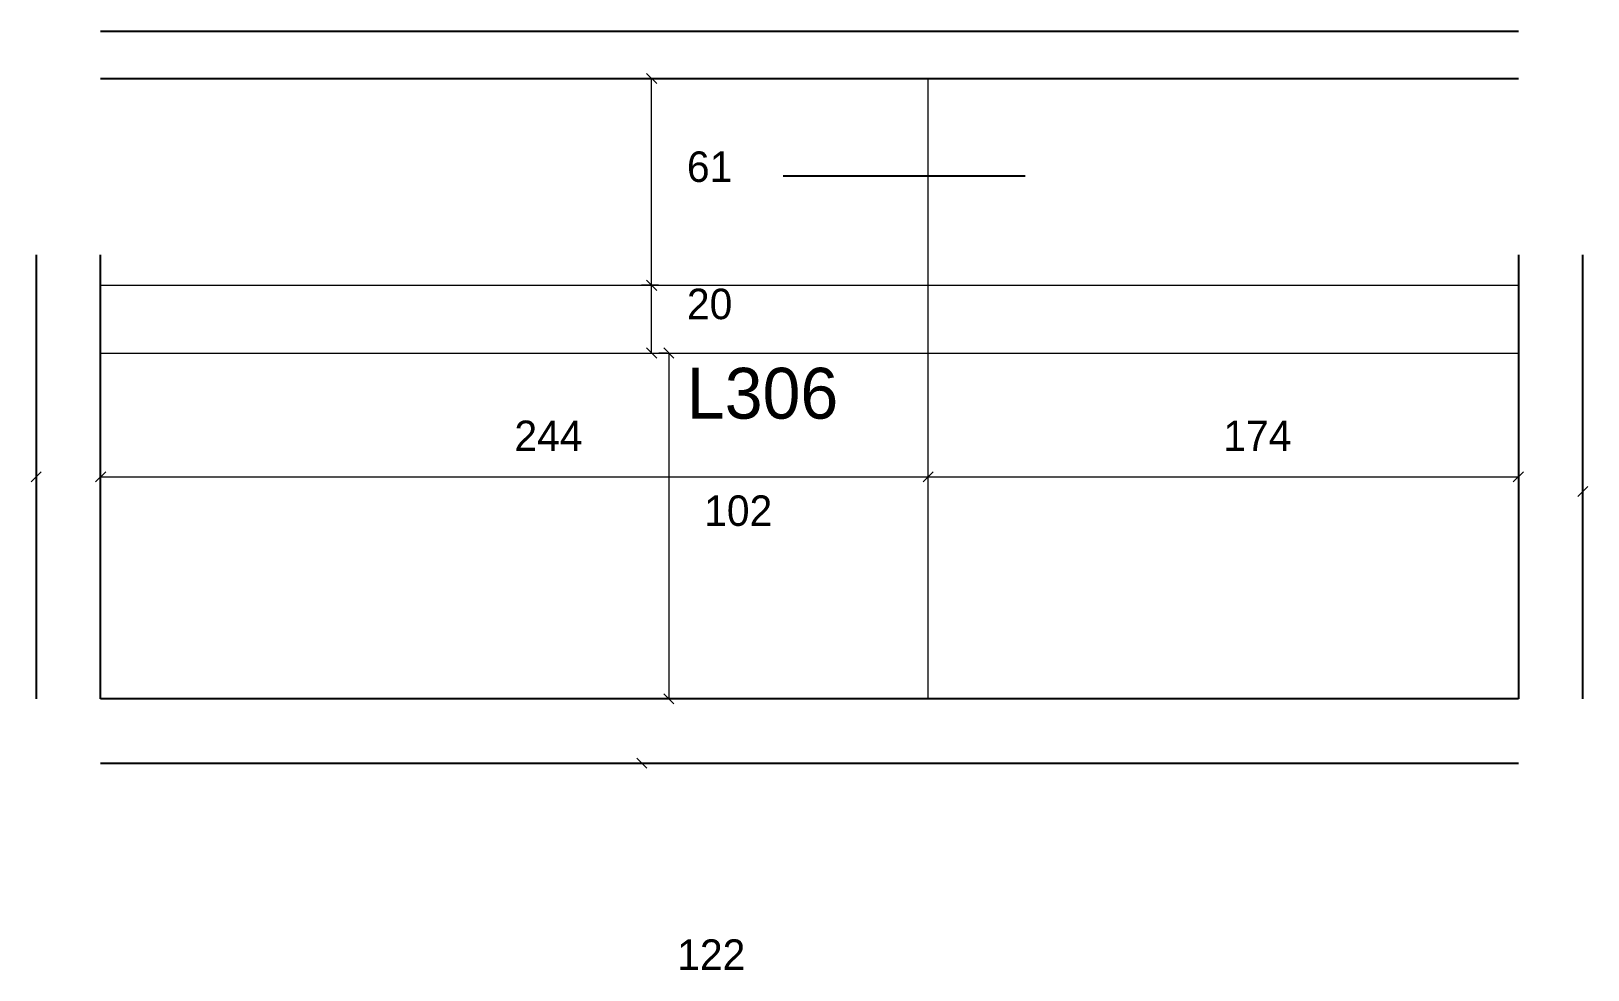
# Model space of a CAD drawing. Extents: x 4895 to 5354, y 2531 to 2808.
import ezdxf

# ---------------------------------------------------------------- set-up
doc = ezdxf.new("R2010")
doc.units = 0
for name, color, linetype in [('3', 3, 'Continuous'), ('4', 4, 'Continuous'), ('Painéis', 200, 'Continuous')]:
    doc.layers.add(name, color=color, linetype=linetype)

msp = doc.modelspace()

# ---------------------------------------------------------------- linework, layer by layer
at = {"layer": '3', "lineweight": 25}
for p, q in [((4915.07, 2807.94), (5333.07, 2807.94)), ((4915.07, 2793.94), (5333.07, 2793.94)), ((5116.27, 2765.25), (5187.7, 2765.25))]:
    msp.add_line(p, q, dxfattribs=at)
for points in [[(4896.07, 2741.94), (4896.07, 2610.94)], [(4915.07, 2610.94), (4915.07, 2741.94)], [(5333.07, 2741.94), (5333.07, 2610.94)], [(5352.07, 2610.94), (5352.07, 2741.94)], [(5333.07, 2610.94), (4915.07, 2610.94)], [(4915.07, 2591.94), (5333.07, 2591.94)]]:
    msp.add_lwpolyline(points, dxfattribs=at)
at = {"layer": 'Painéis', "lineweight": 18}
for p, q in [((5079.02, 2792.44), (5076.02, 2795.44)), ((5077.52, 2732.94), (5077.52, 2793.94)), ((5159.07, 2610.94), (5159.07, 2793.94)), ((4915.07, 2732.94), (5333.07, 2732.94)), ((5079.53, 2732.94), (5074.52, 2732.94)), ((5076.02, 2734.44), (5079.02, 2731.44)), ((5079.02, 2731.44), (5076.02, 2734.44)), ((5077.52, 2712.94), (5077.52, 2732.94)), ((4915.07, 2712.94), (5333.07, 2712.94)), ((5076.02, 2714.44), (5079.02, 2711.44)), ((5081.98, 2712.94), (5079.6, 2712.94)), ((5084.1, 2711.44), (5081.1, 2714.44)), ((5082.6, 2712.94), (5082.6, 2610.94)), ((4894.57, 2674.94), (4897.57, 2677.94)), ((4916.57, 2677.94), (4913.57, 2674.94)), ((4915.07, 2676.44), (5159.07, 2676.44)), ((5160.57, 2677.94), (5157.57, 2674.94)), ((5157.57, 2674.94), (5160.57, 2677.94)), ((5159.07, 2676.44), (5333.07, 2676.44)), ((5331.57, 2674.94), (5334.57, 2677.94)), ((5353.57, 2673.58), (5350.57, 2670.58)), ((5081.1, 2612.44), (5084.1, 2609.44)), ((5082.9, 2610.94), (5085.6, 2610.94)), ((5076.13, 2590.44), (5073.13, 2593.44))]:
    msp.add_line(p, q, dxfattribs=at)

# ---------------------------------------------------------------- texts
at = {"layer": '4'}
msp.add_text('L306', height=15, dxfattribs=at).set_placement((5087.92, 2693.59))
at = {"layer": 'Painéis'}
for s, p in [('61', (5087.93, 2763.44)), ('20', (5087.93, 2722.94)), ('244', (5037.07, 2684.01)), ('174', (5246.07, 2684.01)), ('102', (5093.01, 2661.94)), ('122', (5085.07, 2530.94))]:
    msp.add_text(s, height=9, dxfattribs=at).set_placement(p)

doc.saveas('drawing.dxf')
